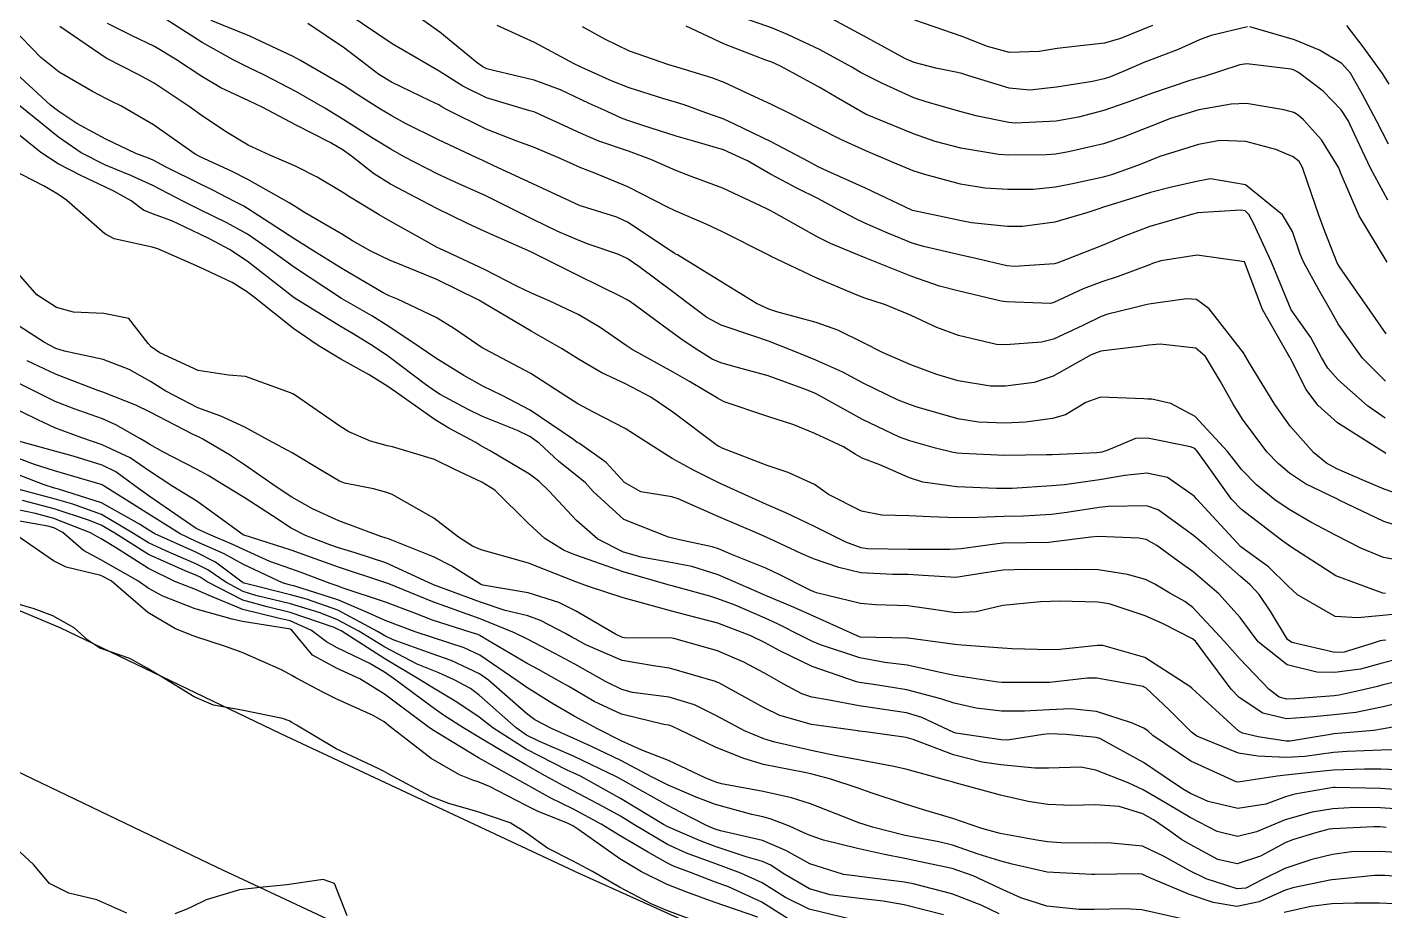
# Model space of a CAD drawing. Header units: metres. Extents: x 307586 to 320046, y 7427249 to 7434250.
# Drawn here: x 318704.2 to 318761.4, y 7430219.6 to 7430256.9 of the extents above; entities that cross this region are included whole.
import ezdxf

# ---------------------------------------------------------------- set-up
doc = ezdxf.new("R2010")
doc.units = ezdxf.units.M
doc.header["$MEASUREMENT"] = 0
for name, color, linetype in [('Curvas de Nivel 1m', 11, 'Continuous'), ('Curvas de Nivel 5m', 15, 'Continuous'), ('Vias Primárias', 230, 'Continuous')]:
    doc.layers.add(name, color=color, linetype=linetype)

msp = doc.modelspace()

# ---------------------------------------------------------------- linework, layer by layer
at = {"layer": 'Curvas de Nivel 1m', "flags": 128}
for points, elevation in [([(318762.702, 7430234.264), (318761.329, 7430234.529), (318760.386, 7430234.919), (318759.341, 7430235.454), (318758.272, 7430236.018), (318757.357, 7430236.543), (318756.759, 7430236.959), (318755.987, 7430237.591), (318755.375, 7430238.213), (318754.766, 7430238.986), (318753.405, 7430240.46), (318752.373, 7430241.016), (318751.574, 7430241.187), (318751.415, 7430241.199), (318751.239, 7430241.207), (318749.415, 7430241.284), (318748.793, 7430241.059), (318747.942, 7430240.534), (318747.402, 7430240.38), (318746.261, 7430240.23), (318745.399, 7430240.186), (318744.284, 7430240.227), (318743.402, 7430240.366), (318741.7, 7430240.854), (318741.41, 7430240.953), (318740.893, 7430241.155), (318739.42, 7430241.872), (318738.565, 7430242.324), (318737.429, 7430242.84), (318736.508, 7430243.209), (318735.437, 7430243.634), (318734.822, 7430243.844), (318733.444, 7430244.305), (318732.833, 7430244.636), (318731.995, 7430245.262), (318731.459, 7430245.668), (318729.981, 7430246.779), (318729.48, 7430247.117), (318729.093, 7430247.296), (318727.887, 7430247.714), (318727.488, 7430247.861), (318726.565, 7430248.257), (318725.497, 7430248.769), (318724.351, 7430249.352), (318723.507, 7430249.768), (318722.395, 7430250.26), (318721.516, 7430250.666), (318720.091, 7430251.404), (318719.528, 7430251.72), (318718.786, 7430252.17), (318717.546, 7430252.957), (318716.75, 7430253.448), (318715.56, 7430254.143), (318714.187, 7430254.853), (318713.57, 7430255.145), (318713.345, 7430255.258), (318712.895, 7430255.49), (318711.583, 7430256.21), (318709.717, 7430257.413)], 786), ([(318762.59, 7430235.646), (318761.35, 7430236.047), (318759.49, 7430236.929), (318759.364, 7430236.992), (318758.053, 7430237.626), (318757.374, 7430238.075), (318756.893, 7430238.48), (318756.42, 7430238.97), (318755.403, 7430240.347), (318755.003, 7430240.984), (318754.468, 7430241.944), (318753.843, 7430242.996), (318753.436, 7430243.336), (318751.931, 7430243.516), (318751.437, 7430243.464), (318751.055, 7430243.415), (318749.435, 7430243.216), (318749.025, 7430243.056), (318747.424, 7430242.155), (318746.62, 7430241.889), (318745.419, 7430241.742), (318744.781, 7430241.744), (318743.421, 7430241.962), (318742.521, 7430242.231), (318741.428, 7430242.644), (318740.241, 7430243.162), (318739.437, 7430243.569), (318738.35, 7430244.095), (318737.445, 7430244.424), (318735.79, 7430244.876), (318735.451, 7430244.987), (318734.931, 7430245.225), (318733.466, 7430246.12), (318731.603, 7430247.268), (318731.521, 7430247.307), (318731.484, 7430247.329), (318731.333, 7430247.423), (318729.496, 7430248.646), (318729.055, 7430248.853), (318727.563, 7430249.319), (318727.503, 7430249.337), (318727.47, 7430249.354), (318725.517, 7430250.266), (318723.844, 7430251.033), (318723.521, 7430251.187), (318723.402, 7430251.242), (318723.123, 7430251.366), (318721.534, 7430252.116), (318720.124, 7430252.824), (318719.549, 7430253.137), (318719.069, 7430253.417), (318718.139, 7430254.011), (318717.562, 7430254.385), (318715.73, 7430255.458), (318715.574, 7430255.542), (318715.413, 7430255.624), (318713.588, 7430256.488), (318711.964, 7430257.137)], 787), ([(318761.44, 7430238.909), (318761.383, 7430238.944), (318761.305, 7430238.99), (318759.402, 7430240.195), (318758.571, 7430240.943), (318758.073, 7430241.604), (318757.432, 7430242.88), (318757.396, 7430242.96), (318757.326, 7430243.069), (318756.244, 7430244.972), (318755.483, 7430246.98), (318753.486, 7430247.261), (318751.954, 7430247.023), (318751.604, 7430246.905), (318751.48, 7430246.858), (318750.16, 7430246.356), (318749.469, 7430246.135), (318748.681, 7430245.845), (318747.456, 7430245.259), (318747.31, 7430245.226), (318745.456, 7430245.288), (318745.238, 7430245.321), (318743.462, 7430245.736), (318742.643, 7430245.954), (318741.471, 7430246.359), (318739.511, 7430247.141), (318739.483, 7430247.155), (318739.436, 7430247.171), (318738.045, 7430247.748), (318737.491, 7430248.028), (318735.663, 7430249.056), (318735.502, 7430249.143), (318735.344, 7430249.222), (318733.516, 7430250.081), (318732.224, 7430250.558), (318731.526, 7430250.828), (318730.479, 7430251.281), (318729.536, 7430251.633), (318728.297, 7430252.066), (318727.544, 7430252.381), (318725.627, 7430253.264), (318725.552, 7430253.291), (318725.38, 7430253.342), (318723.558, 7430253.882), (318722.565, 7430254.377), (318721.569, 7430255.011), (318720.896, 7430255.397), (318719.584, 7430256.166), (318717.686, 7430257.439)], 789), ([(318761.513, 7430249.577), (318760.791, 7430250.917), (318760.114, 7430252.358), (318759.843, 7430252.927), (318759.557, 7430253.382), (318758.796, 7430254.172), (318757.759, 7430254.957), (318757.574, 7430255.056), (318757.441, 7430255.095), (318755.578, 7430255.312), (318755.282, 7430255.278), (318754.43, 7430254.991), (318753.778, 7430254.791), (318753.57, 7430254.734), (318753.185, 7430254.622), (318751.563, 7430254.072), (318750.806, 7430253.792), (318749.556, 7430253.357), (318748.497, 7430253.066), (318747.551, 7430252.909), (318745.831, 7430252.817), (318745.55, 7430252.84), (318744.231, 7430253.113), (318743.555, 7430253.292), (318742.118, 7430253.701), (318741.56, 7430253.892), (318740.234, 7430254.495), (318739.569, 7430254.82), (318739.342, 7430254.945), (318738.944, 7430255.179), (318737.584, 7430255.915), (318736.268, 7430256.538), (318735.597, 7430256.816), (318734.445, 7430257.232)], 794), ([(318751.601, 7430256.926), (318750.253, 7430256.383), (318749.59, 7430256.194), (318748.575, 7430256.078), (318747.586, 7430255.957), (318746.836, 7430255.836), (318745.583, 7430255.794), (318744.655, 7430256.041), (318743.593, 7430256.465), (318741.603, 7430257.15)], 796), ([(318761.431, 7430231.045), (318761.294, 7430231.026), (318761.194, 7430231.011), (318760.894, 7430230.914), (318759.673, 7430230.54), (318759.287, 7430230.523), (318757.469, 7430230.948), (318757.294, 7430231.067), (318756.584, 7430232.239), (318756.093, 7430232.968), (318755.721, 7430233.378), (318755.32, 7430233.725), (318753.869, 7430234.995), (318753.34, 7430235.45), (318751.849, 7430236.529), (318751.358, 7430236.706), (318749.733, 7430236.67), (318749.357, 7430236.628), (318747.993, 7430236.424), (318747.352, 7430236.341), (318746.173, 7430236.266), (318745.35, 7430236.248), (318744.256, 7430236.204), (318743.349, 7430236.19), (318742.245, 7430236.241), (318741.35, 7430236.276), (318740.211, 7430236.301), (318739.353, 7430236.482), (318737.958, 7430237.184), (318737.61, 7430237.432), (318737.367, 7430237.604), (318736.265, 7430238.104), (318735.375, 7430238.405), (318733.49, 7430239.13), (318733.382, 7430239.18), (318733.342, 7430239.2), (318733.274, 7430239.242), (318731.403, 7430240.641), (318730.481, 7430241.279), (318729.418, 7430241.834), (318728.418, 7430242.3), (318727.429, 7430242.883), (318726.72, 7430243.327), (318725.44, 7430244.053), (318723.752, 7430245.055), (318723.452, 7430245.23), (318723.373, 7430245.282), (318723.24, 7430245.363), (318721.465, 7430246.227), (318720.069, 7430246.809), (318719.477, 7430247.042), (318718.694, 7430247.422), (318717.923, 7430247.869), (318717.49, 7430248.125), (318715.894, 7430249.061), (318715.501, 7430249.306), (318715.245, 7430249.463), (318713.513, 7430250.447), (318712.826, 7430250.801), (318711.522, 7430251.382), (318711.289, 7430251.512), (318709.541, 7430252.754), (318708.164, 7430253.551), (318707.75, 7430253.752), (318707.556, 7430253.848), (318706.972, 7430254.153), (318705.567, 7430254.969), (318704.796, 7430255.588), (318703.591, 7430256.814)], 783), ([(318762.637, 7430232.22), (318761.305, 7430232.078), (318760.241, 7430231.983), (318759.304, 7430232.039), (318757.709, 7430232.946), (318757.317, 7430233.322), (318756.489, 7430234.127), (318755.333, 7430234.98), (318753.462, 7430236.999), (318753.364, 7430237.103), (318752.245, 7430237.891), (318751.373, 7430238.073), (318750.438, 7430237.974), (318749.37, 7430237.802), (318747.895, 7430237.591), (318747.368, 7430237.537), (318745.698, 7430237.429), (318745.366, 7430237.424), (318745.044, 7430237.425), (318743.367, 7430237.496), (318741.928, 7430237.701), (318741.37, 7430237.884), (318740.118, 7430238.42), (318739.378, 7430238.71), (318739.089, 7430238.882), (318738.587, 7430239.182), (318737.391, 7430239.743), (318736.498, 7430240.108), (318735.401, 7430240.457), (318733.563, 7430241.086), (318733.412, 7430241.166), (318733.291, 7430241.242), (318732.103, 7430241.943), (318731.424, 7430242.336), (318729.698, 7430243.287), (318729.435, 7430243.454), (318728.343, 7430244.208), (318727.447, 7430244.739), (318726.199, 7430245.333), (318725.458, 7430245.658), (318724.863, 7430245.945), (318723.472, 7430246.654), (318721.91, 7430247.384), (318721.615, 7430247.519), (318721.485, 7430247.588), (318721.06, 7430247.822), (318719.496, 7430248.687), (318719.038, 7430248.956), (318718.253, 7430249.429), (318717.79, 7430249.72), (318717.508, 7430249.902), (318716.422, 7430250.543), (318715.518, 7430251.002), (318714.439, 7430251.471), (318713.529, 7430251.895), (318712.564, 7430252.468), (318711.548, 7430253.158), (318711.043, 7430253.515), (318709.563, 7430254.5), (318708.896, 7430254.87), (318707.573, 7430255.544), (318707.54, 7430255.56), (318705.593, 7430256.892)], 784), ([(318761.734, 7430237.272), (318761.368, 7430237.403), (318760.535, 7430237.755), (318759.376, 7430238.263), (318758.941, 7430238.497), (318758.381, 7430238.945), (318757.399, 7430240.061), (318756.76, 7430240.967), (318755.697, 7430242.71), (318755.544, 7430242.979), (318755.435, 7430243.149), (318753.992, 7430244.995), (318753.459, 7430245.39), (318753.041, 7430245.425), (318751.455, 7430245.194), (318751.32, 7430245.166), (318750.819, 7430245.036), (318749.725, 7430244.773), (318749.449, 7430244.677), (318748.674, 7430244.29), (318747.439, 7430243.72), (318746.93, 7430243.593), (318745.437, 7430243.475), (318745.042, 7430243.499), (318743.44, 7430243.877), (318742.521, 7430244.211), (318741.449, 7430244.723), (318740.362, 7430245.161), (318739.457, 7430245.468), (318738.999, 7430245.638), (318737.469, 7430246.296), (318735.523, 7430247.22), (318735.483, 7430247.239), (318735.445, 7430247.259), (318733.493, 7430248.245), (318732.804, 7430248.559), (318731.501, 7430249.119), (318731.203, 7430249.273), (318729.516, 7430250.141), (318728.126, 7430250.709), (318727.527, 7430250.94), (318726.66, 7430251.329), (318725.538, 7430251.809), (318724.83, 7430252.057), (318723.541, 7430252.559), (318721.898, 7430253.385), (318721.678, 7430253.512), (318721.555, 7430253.584), (318721.191, 7430253.759), (318719.564, 7430254.539), (318719.02, 7430254.871), (318718.297, 7430255.429), (318717.581, 7430255.973), (318716.035, 7430257.016)], 788), ([(318761.423, 7430241.945), (318760.455, 7430242.92), (318759.447, 7430244.332), (318759.229, 7430244.711), (318759.099, 7430244.935), (318758.615, 7430245.793), (318757.977, 7430246.953), (318757.826, 7430247.294), (318757.496, 7430248.256), (318757.087, 7430248.964), (318755.522, 7430250.224), (318754.05, 7430250.469), (318753.524, 7430250.381), (318752.407, 7430250.129), (318751.516, 7430249.895), (318750.858, 7430249.692), (318749.506, 7430249.262), (318749.343, 7430249.215), (318748.877, 7430249.059), (318747.499, 7430248.646), (318746.128, 7430248.463), (318745.497, 7430248.463), (318743.991, 7430248.622), (318743.499, 7430248.715), (318743.167, 7430248.792), (318741.503, 7430249.14), (318741.477, 7430249.15), (318739.517, 7430250.084), (318737.919, 7430250.802), (318737.53, 7430250.984), (318737.117, 7430251.204), (318735.541, 7430252.035), (318734.002, 7430252.782), (318733.55, 7430252.987), (318733.363, 7430253.055), (318732.79, 7430253.251), (318731.883, 7430253.592), (318731.557, 7430253.695), (318730.981, 7430253.853), (318729.563, 7430254.305), (318728.855, 7430254.59), (318727.571, 7430255.16), (318727.253, 7430255.323), (318725.586, 7430256.215), (318724.013, 7430256.939)], 791), ([(318761.443, 7430243.943), (318760.778, 7430244.917), (318759.48, 7430246.76), (318759.386, 7430246.931), (318758.85, 7430248.293), (318758.617, 7430248.943), (318758.134, 7430250.34), (318757.922, 7430250.954), (318757.782, 7430251.203), (318757.537, 7430251.401), (318756.803, 7430251.705), (318755.544, 7430252.052), (318754.445, 7430252.09), (318753.542, 7430251.914), (318751.921, 7430251.408), (318751.535, 7430251.258), (318751.371, 7430251.195), (318750.97, 7430251.036), (318749.92, 7430250.653), (318749.525, 7430250.544), (318748.307, 7430250.283), (318747.519, 7430250.124), (318746.582, 7430250.025), (318745.517, 7430250.019), (318744.55, 7430250.077), (318743.52, 7430250.248), (318742.014, 7430250.655), (318741.528, 7430250.816), (318740.686, 7430251.158), (318739.538, 7430251.648), (318738.487, 7430252.131), (318737.547, 7430252.609), (318736.367, 7430253.212), (318735.557, 7430253.602), (318734.856, 7430253.931), (318733.566, 7430254.533), (318733.052, 7430254.732), (318731.572, 7430255.174), (318731.236, 7430255.273), (318729.581, 7430255.858), (318728.542, 7430256.352), (318727.596, 7430256.873)], 792), ([(318761.483, 7430246.962), (318760.315, 7430248.922), (318759.53, 7430250.744), (318759.45, 7430250.931), (318758.721, 7430252.119), (318757.968, 7430252.954), (318757.747, 7430253.149), (318757.556, 7430253.266), (318757.136, 7430253.385), (318755.56, 7430253.643), (318754.927, 7430253.619), (318753.557, 7430253.374), (318752.366, 7430253.018), (318751.55, 7430252.695), (318750.365, 7430252.222), (318749.542, 7430251.951), (318748.072, 7430251.606), (318747.537, 7430251.512), (318747.141, 7430251.48), (318745.537, 7430251.475), (318745.139, 7430251.502), (318743.539, 7430251.769), (318742.459, 7430252.053), (318741.545, 7430252.375), (318739.595, 7430253.17), (318739.553, 7430253.189), (318738.284, 7430253.913), (318737.564, 7430254.33), (318735.937, 7430255.216), (318735.575, 7430255.386), (318735.326, 7430255.473), (318733.586, 7430256.14), (318731.964, 7430256.898)], 793), ([(318761.568, 7430254.466), (318761.288, 7430254.913), (318760.476, 7430256.035), (318759.792, 7430256.928)], 796), ([(318761.944, 7430230.239), (318761.28, 7430230.068), (318760.37, 7430229.826), (318759.274, 7430229.676), (318758.523, 7430229.688), (318757.279, 7430229.999), (318756.064, 7430230.968), (318755.73, 7430231.407), (318755.303, 7430232.003), (318754.399, 7430232.989), (318753.322, 7430233.918), (318752.692, 7430234.375), (318751.793, 7430235.023), (318751.337, 7430235.276), (318751.034, 7430235.337), (318749.338, 7430235.406), (318749.005, 7430235.386), (318747.334, 7430235.167), (318747.247, 7430235.158), (318745.333, 7430235.132), (318745.304, 7430235.13), (318745.082, 7430235.103), (318743.555, 7430234.893), (318743.33, 7430234.869), (318743.073, 7430234.867), (318741.33, 7430234.866), (318739.606, 7430234.891), (318739.331, 7430234.931), (318738.686, 7430235.176), (318737.343, 7430235.847), (318736.159, 7430236.4), (318735.356, 7430236.761), (318734.3, 7430237.231), (318733.367, 7430237.661), (318732.305, 7430238.189), (318731.377, 7430238.693), (318730.452, 7430239.279), (318729.393, 7430239.961), (318728.064, 7430240.649), (318727.408, 7430241.003), (318726.906, 7430241.325), (318725.422, 7430242.276), (318723.492, 7430243.299), (318723.432, 7430243.329), (318723.379, 7430243.361), (318722.212, 7430244.15), (318721.445, 7430244.639), (318719.813, 7430245.406), (318719.455, 7430245.546), (318719.205, 7430245.665), (318717.472, 7430246.691), (318716.244, 7430247.452), (318715.488, 7430247.934), (318714.214, 7430248.754), (318713.5, 7430249.225), (318713.338, 7430249.32), (318713.002, 7430249.488), (318712.013, 7430250.007), (318711.51, 7430250.254), (318710.075, 7430250.967), (318709.52, 7430251.256), (318709.327, 7430251.339), (318708.793, 7430251.541), (318707.532, 7430252.14), (318706.312, 7430252.802), (318705.549, 7430253.303), (318705.204, 7430253.583), (318703.568, 7430255.073)], 782), ([(318762.674, 7430229.487), (318761.266, 7430229.14), (318761.084, 7430229.094), (318760.348, 7430228.919), (318759.463, 7430228.726), (318759.261, 7430228.697), (318757.631, 7430228.575), (318757.259, 7430228.56), (318756.943, 7430228.638), (318756.515, 7430228.961), (318755.282, 7430230.258), (318754.645, 7430230.986), (318753.307, 7430232.412), (318752.969, 7430232.664), (318752.338, 7430233.015), (318751.7, 7430233.407), (318751.319, 7430233.599), (318750.55, 7430233.808), (318749.322, 7430234.004), (318748.358, 7430234.024), (318747.322, 7430234.009), (318746.258, 7430234.022), (318745.322, 7430233.994), (318744.554, 7430233.874), (318743.319, 7430233.684), (318741.944, 7430233.766), (318741.319, 7430233.808), (318740.672, 7430233.804), (318739.32, 7430233.882), (318738.403, 7430234.098), (318737.326, 7430234.473), (318736.816, 7430234.686), (318735.699, 7430235.215), (318735.335, 7430235.381), (318735.055, 7430235.505), (318733.348, 7430236.233), (318731.634, 7430236.991), (318731.36, 7430237.073), (318730.062, 7430237.283), (318729.367, 7430237.688), (318728.6, 7430238.523), (318727.482, 7430239.319), (318727.384, 7430239.371), (318727.219, 7430239.488), (318725.404, 7430240.728), (318724.219, 7430241.352), (318723.409, 7430241.735), (318722.599, 7430242.188), (318721.426, 7430242.919), (318720.721, 7430243.397), (318719.441, 7430244.258), (318718.726, 7430244.701), (318717.453, 7430245.44), (318715.472, 7430246.741), (318714.464, 7430247.47), (318713.49, 7430248.139), (318712.621, 7430248.62), (318711.499, 7430249.161), (318710.795, 7430249.517), (318709.51, 7430250.198), (318708.586, 7430250.617), (318707.518, 7430251.049), (318706.49, 7430251.57), (318705.533, 7430252.231), (318703.85, 7430253.597)], 781), ([(318761.722, 7430227.378), (318761.247, 7430227.29), (318760.923, 7430227.236), (318759.245, 7430227.091), (318759.102, 7430227.074), (318758.337, 7430226.939), (318757.404, 7430226.784), (318757.24, 7430226.781), (318756.051, 7430226.968), (318755.393, 7430227.127), (318755.245, 7430227.207), (318753.282, 7430229), (318753.263, 7430229.019), (318753.175, 7430229.09), (318751.282, 7430230.318), (318749.514, 7430230.823), (318749.29, 7430230.824), (318747.701, 7430230.651), (318747.286, 7430230.628), (318745.702, 7430230.678), (318745.287, 7430230.7), (318743.571, 7430230.835), (318743.289, 7430230.865), (318741.319, 7430231.124), (318741.293, 7430231.125), (318739.293, 7430231.17), (318737.302, 7430232.063), (318736.519, 7430232.416), (318735.31, 7430232.921), (318734.611, 7430233.227), (318733.318, 7430233.787), (318732.206, 7430234.141), (318731.323, 7430234.32), (318730.077, 7430234.531), (318729.328, 7430234.75), (318728.25, 7430235.301), (318727.345, 7430236.088), (318726.189, 7430237.328), (318725.763, 7430237.732), (318725.37, 7430238.032), (318723.72, 7430239.016), (318723.381, 7430239.203), (318723.28, 7430239.26), (318723.104, 7430239.364), (318721.974, 7430239.966), (318721.392, 7430240.319), (318719.865, 7430241.405), (318719.408, 7430241.733), (318718.624, 7430242.213), (318717.424, 7430242.871), (318716.465, 7430243.45), (318715.44, 7430244.159), (318713.786, 7430245.477), (318713.457, 7430245.734), (318712.85, 7430246.101), (318711.471, 7430246.747), (318709.712, 7430247.528), (318709.484, 7430247.592), (318707.88, 7430247.947), (318707.489, 7430248.156), (318705.872, 7430249.576), (318705.505, 7430249.823), (318704.929, 7430250.165), (318703.516, 7430250.895)], 779), ([(318761.719, 7430226.419), (318761.235, 7430226.408), (318759.807, 7430226.352), (318759.234, 7430226.305), (318758.026, 7430226.147), (318757.23, 7430226.106), (318756.045, 7430226.154), (318755.232, 7430226.277), (318753.473, 7430226.998), (318753.245, 7430227.163), (318752.328, 7430228.088), (318751.321, 7430229.029), (318751.263, 7430229.067), (318751.207, 7430229.087), (318749.269, 7430229.443), (318748.874, 7430229.448), (318747.266, 7430229.263), (318747.085, 7430229.253), (318745.265, 7430229.263), (318745.088, 7430229.279), (318743.269, 7430229.559), (318742.733, 7430229.666), (318741.275, 7430229.984), (318740.331, 7430230.106), (318739.28, 7430230.298), (318737.624, 7430230.85), (318737.29, 7430230.986), (318736.868, 7430231.196), (318735.818, 7430231.732), (318735.3, 7430231.965), (318734.028, 7430232.511), (318733.308, 7430232.787), (318732.958, 7430232.894), (318731.632, 7430233.265), (318731.379, 7430233.335), (318731.314, 7430233.349), (318731.216, 7430233.369), (318729.319, 7430233.923), (318728.362, 7430234.261), (318727.326, 7430234.619), (318726.829, 7430234.818), (318726.012, 7430235.33), (318725.342, 7430235.938), (318723.914, 7430237.354), (318723.366, 7430237.696), (318722.232, 7430238.237), (318721.376, 7430238.653), (318719.6, 7430239.188), (318719.381, 7430239.233), (318719.238, 7430239.269), (318718.674, 7430239.421), (318717.764, 7430239.812), (318717.389, 7430240.05), (318715.511, 7430241.35), (318715.402, 7430241.414), (318715.298, 7430241.461), (318713.413, 7430242.141), (318712.695, 7430242.209), (318711.416, 7430242.407), (318709.809, 7430243.144), (318709.431, 7430243.404), (318709.311, 7430243.532), (318708.494, 7430244.595), (318707.445, 7430244.799), (318706.164, 7430244.854), (318705.448, 7430245.05), (318704.62, 7430245.588), (318703.473, 7430246.909)], 778), ([(318762.566, 7430225.547), (318761.223, 7430225.603), (318760.532, 7430225.608), (318759.222, 7430225.559), (318758.653, 7430225.504), (318757.219, 7430225.35), (318756.859, 7430225.314), (318755.214, 7430225.065), (318755.124, 7430225.071), (318753.227, 7430225.947), (318751.628, 7430227.024), (318751.422, 7430227.205), (318751.246, 7430227.33), (318750.729, 7430227.555), (318749.253, 7430228.036), (318748.172, 7430228.143), (318747.253, 7430228.108), (318746.216, 7430228.049), (318745.252, 7430228.05), (318744.186, 7430228.178), (318743.256, 7430228.388), (318742.696, 7430228.567), (318741.261, 7430228.949), (318739.959, 7430229.163), (318739.264, 7430229.263), (318739.148, 7430229.288), (318737.274, 7430229.928), (318735.906, 7430230.588), (318735.289, 7430230.93), (318734.688, 7430231.226), (318733.298, 7430231.751), (318732.102, 7430232.06), (318731.303, 7430232.276), (318729.934, 7430232.656), (318729.308, 7430232.818), (318727.857, 7430233.305), (318727.315, 7430233.498), (318726.004, 7430234.014), (318725.322, 7430234.284), (318724.03, 7430234.648), (318723.328, 7430234.843), (318722.966, 7430235.002), (318722.382, 7430235.374), (318721.345, 7430236.184), (318719.587, 7430237.18), (318719.361, 7430237.267), (318718.801, 7430237.418), (318717.582, 7430237.653), (318717.366, 7430237.737), (318716.674, 7430238.143), (318715.378, 7430238.935), (318714.385, 7430239.47), (318713.388, 7430240.015), (318712.376, 7430240.479), (318711.396, 7430240.833), (318710.05, 7430241.524), (318709.409, 7430241.943), (318708.514, 7430242.446), (318707.422, 7430242.861), (318705.791, 7430243.213), (318705.429, 7430243.33), (318704.948, 7430243.585), (318703.442, 7430244.544)], 777), ([(318762.997, 7430224.67), (318761.212, 7430224.798), (318759.306, 7430224.835), (318759.212, 7430224.83), (318757.605, 7430224.55), (318757.208, 7430224.439), (318756.378, 7430224.136), (318755.203, 7430223.958), (318753.953, 7430224.245), (318753.209, 7430224.583), (318752.941, 7430224.734), (318752.538, 7430225.01), (318751.226, 7430225.894), (318749.39, 7430226.9), (318749.241, 7430226.944), (318747.976, 7430227.063), (318747.243, 7430227.091), (318747.003, 7430227.074), (318745.501, 7430226.834), (318745.239, 7430226.84), (318743.318, 7430227.119), (318743.243, 7430227.146), (318741.893, 7430227.784), (318741.251, 7430227.977), (318740.292, 7430228.121), (318739.254, 7430228.273), (318737.918, 7430228.522), (318737.257, 7430228.647), (318736.845, 7430228.783), (318736.054, 7430229.208), (318735.269, 7430229.647), (318734.395, 7430230.11), (318733.283, 7430230.588), (318731.442, 7430231.117), (318731.291, 7430231.136), (318729.46, 7430231.119), (318729.291, 7430231.148), (318728.987, 7430231.293), (318727.303, 7430232.276), (318726.608, 7430232.626), (318725.308, 7430233.037), (318723.402, 7430233.359), (318723.313, 7430233.397), (318722.105, 7430234.163), (318721.325, 7430234.55), (318719.437, 7430235.304), (318719.332, 7430235.339), (318719.107, 7430235.412), (318717.342, 7430236.069), (318716.229, 7430236.568), (318715.357, 7430237.059), (318714.744, 7430237.466), (318713.372, 7430238.432), (318712.729, 7430238.842), (318711.613, 7430239.507), (318711.462, 7430239.587), (318711.384, 7430239.623), (318711.178, 7430239.719), (318709.394, 7430240.644), (318708.793, 7430240.935), (318707.402, 7430241.491), (318707.197, 7430241.562), (318705.413, 7430242.24), (318704.208, 7430242.805)], 776), ([(318761.446, 7430223.157), (318761.196, 7430223.177), (318760.932, 7430223.177), (318759.195, 7430223.096), (318759.052, 7430223.074), (318758.527, 7430222.937), (318757.498, 7430222.638), (318757.189, 7430222.511), (318756.161, 7430221.944), (318755.179, 7430221.615), (318754.362, 7430221.807), (318753.187, 7430222.438), (318752.831, 7430222.647), (318752.328, 7430223.013), (318751.649, 7430223.475), (318751.2, 7430223.72), (318750.205, 7430224.038), (318749.203, 7430224.101), (318748.191, 7430224.073), (318747.203, 7430224.122), (318746.367, 7430224.245), (318745.207, 7430224.508), (318743.302, 7430225.029), (318743.212, 7430225.057), (318743.165, 7430225.073), (318742.999, 7430225.123), (318741.22, 7430225.605), (318740.639, 7430225.738), (318739.225, 7430226.007), (318738.223, 7430226.185), (318737.231, 7430226.392), (318735.704, 7430226.744), (318735.238, 7430226.879), (318734.422, 7430227.228), (318733.249, 7430227.859), (318732.314, 7430228.315), (318731.257, 7430228.634), (318729.701, 7430228.843), (318729.26, 7430228.957), (318728.574, 7430229.297), (318727.274, 7430230.032), (318726.439, 7430230.482), (318725.28, 7430231.085), (318724.74, 7430231.345), (318723.292, 7430231.947), (318722.401, 7430232.269), (318721.302, 7430232.66), (318719.441, 7430233.409), (318719.313, 7430233.46), (318719.235, 7430233.489), (318717.32, 7430234.119), (318716.35, 7430234.471), (318715.327, 7430234.828), (318713.351, 7430235.461), (318713.333, 7430235.467), (318713.305, 7430235.48), (318711.354, 7430236.891), (318710.353, 7430237.52), (318709.369, 7430238.16), (318708.547, 7430238.715), (318707.38, 7430239.272), (318706.512, 7430239.569), (318705.387, 7430239.986), (318704.661, 7430240.317), (318703.396, 7430240.939)], 774), ([(318762.366, 7430222.073), (318761.185, 7430222.145), (318759.986, 7430222.12), (318759.184, 7430222.009), (318758.317, 7430221.803), (318757.178, 7430221.423), (318756.237, 7430220.964), (318755.542, 7430220.6), (318755.167, 7430220.561), (318753.863, 7430220.993), (318753.176, 7430221.32), (318752.1, 7430221.934), (318751.186, 7430222.365), (318749.727, 7430222.505), (318749.187, 7430222.491), (318747.749, 7430222.502), (318747.188, 7430222.546), (318746.73, 7430222.619), (318745.191, 7430222.902), (318744.413, 7430223.108), (318743.197, 7430223.525), (318741.964, 7430223.902), (318741.203, 7430224.136), (318739.761, 7430224.611), (318739.209, 7430224.804), (318738.06, 7430225.182), (318737.216, 7430225.405), (318736.949, 7430225.462), (318735.222, 7430225.811), (318734.393, 7430226.061), (318733.232, 7430226.515), (318731.689, 7430227.263), (318731.388, 7430227.412), (318731.245, 7430227.458), (318731.022, 7430227.495), (318729.249, 7430227.928), (318728.099, 7430228.457), (318727.259, 7430228.954), (318727.033, 7430229.086), (318726.625, 7430229.32), (318725.743, 7430229.805), (318725.27, 7430230.062), (318723.602, 7430231.035), (318723.282, 7430231.235), (318723.196, 7430231.275), (318722.907, 7430231.366), (318721.29, 7430231.891), (318720.505, 7430232.188), (318719.301, 7430232.639), (318717.486, 7430233.252), (318717.311, 7430233.315), (318716.972, 7430233.435), (318715.755, 7430233.892), (318715.319, 7430234.048), (318714.437, 7430234.354), (318713.327, 7430234.857), (318712.902, 7430235.06), (318711.849, 7430235.502), (318711.336, 7430235.746), (318710.658, 7430236.202), (318709.356, 7430237.102), (318708.756, 7430237.539), (318707.951, 7430238.133), (318707.371, 7430238.417), (318706.156, 7430238.791), (318705.377, 7430239.007), (318703.443, 7430239.539)], 773), ([(318763.174, 7430220.984), (318761.391, 7430221.123), (318761.175, 7430221.134), (318760.962, 7430221.125), (318759.173, 7430220.952), (318759.157, 7430220.947), (318759.076, 7430220.931), (318757.511, 7430220.604), (318757.166, 7430220.494), (318756.104, 7430220.02), (318755.156, 7430219.827), (318754.157, 7430219.991), (318753.163, 7430220.33), (318751.494, 7430221.025), (318751.281, 7430221.135), (318751.174, 7430221.185), (318751.004, 7430221.202), (318749.174, 7430221.17), (318749.057, 7430221.168), (318747.175, 7430221.263), (318745.697, 7430221.611), (318745.179, 7430221.752), (318744.261, 7430222.03), (318743.186, 7430222.403), (318742.604, 7430222.546), (318741.19, 7430222.817), (318739.813, 7430223.164), (318739.195, 7430223.368), (318738.888, 7430223.481), (318737.202, 7430224.143), (318736.408, 7430224.405), (318735.207, 7430224.666), (318733.451, 7430224.997), (318733.211, 7430225.061), (318733.081, 7430225.111), (318732.772, 7430225.247), (318731.223, 7430225.969), (318730.096, 7430226.415), (318729.236, 7430226.8), (318728.234, 7430227.3), (318727.248, 7430227.836), (318726.317, 7430228.387), (318725.26, 7430229.046), (318724.842, 7430229.344), (318723.273, 7430230.404), (318722.623, 7430230.716), (318721.281, 7430231.15), (318720.553, 7430231.397), (318719.29, 7430231.873), (318718.484, 7430232.23), (318717.303, 7430232.744), (318715.441, 7430233.328), (318715.311, 7430233.357), (318714.975, 7430233.463), (318713.32, 7430234.231), (318712.509, 7430234.676), (318711.33, 7430235.194), (318710.652, 7430235.517), (318709.345, 7430236.356), (318707.409, 7430237.559), (318707.381, 7430237.578), (318707.363, 7430237.587), (318707.325, 7430237.599), (318705.369, 7430238.169), (318704.522, 7430238.438), (318703.376, 7430238.875)], 772), ([(318752.848, 7430219.304), (318751.153, 7430219.68), (318750.463, 7430219.727), (318749.153, 7430219.696), (318748.516, 7430219.692), (318747.154, 7430219.839), (318746.056, 7430220.19), (318745.165, 7430220.6), (318744.059, 7430221.111), (318743.176, 7430221.418), (318741.762, 7430221.724), (318741.18, 7430221.839), (318740.322, 7430222.019), (318739.184, 7430222.263), (318737.751, 7430222.621), (318737.189, 7430222.81), (318736.923, 7430222.927), (318736.314, 7430223.203), (318735.503, 7430223.522), (318735.197, 7430223.603), (318734.727, 7430223.696), (318733.202, 7430224.116), (318732.387, 7430224.435), (318731.21, 7430224.94), (318730.536, 7430225.277), (318729.223, 7430225.973), (318727.96, 7430226.574), (318727.237, 7430226.901), (318726.297, 7430227.324), (318725.6, 7430227.689), (318725.249, 7430227.947), (318723.649, 7430229.356), (318723.266, 7430229.625), (318722.074, 7430230.181), (318721.274, 7430230.471), (318719.634, 7430231.052), (318719.281, 7430231.227), (318718.971, 7430231.413), (318717.296, 7430232.299), (318715.979, 7430232.773), (318715.305, 7430232.958), (318713.35, 7430233.442), (318713.312, 7430233.451), (318713.266, 7430233.481), (318712.147, 7430234.324), (318711.325, 7430234.744), (318709.592, 7430235.527), (318709.335, 7430235.673), (318708.942, 7430235.932), (318707.352, 7430236.82), (318705.531, 7430237.407), (318705.361, 7430237.451), (318704.929, 7430237.584), (318703.369, 7430238.187)], 771), ([(318739.062, 7430219.253), (318737.151, 7430219.71), (318736.156, 7430220.207), (318735.167, 7430220.816), (318734.276, 7430221.229), (318733.177, 7430221.634), (318731.988, 7430222.065), (318731.185, 7430222.441), (318729.759, 7430223.284), (318729.196, 7430223.623), (318728.463, 7430224.034), (318727.207, 7430224.696), (318726.801, 7430224.908), (318726.028, 7430225.328), (318725.22, 7430225.786), (318724.183, 7430226.396), (318723.237, 7430226.955), (318722.562, 7430227.37), (318721.752, 7430227.886), (318721.251, 7430228.227), (318719.686, 7430229.406), (318719.266, 7430229.687), (318718.617, 7430230.069), (318717.276, 7430230.715), (318716.819, 7430230.978), (318716.189, 7430231.446), (318715.289, 7430231.852), (318714.782, 7430231.974), (318713.296, 7430232.333), (318711.885, 7430232.921), (318711.308, 7430233.179), (318710.429, 7430233.519), (318709.318, 7430234.059), (318707.931, 7430234.94), (318707.331, 7430235.313), (318707.178, 7430235.399), (318706.876, 7430235.557), (318705.342, 7430236.164), (318704.561, 7430236.372), (318703.348, 7430236.632)], 768), ([(318742.804, 7430219.469), (318741.154, 7430219.894), (318740.266, 7430220.049), (318739.158, 7430220.175), (318738.029, 7430220.313), (318737.163, 7430220.562), (318736.049, 7430221.207), (318735.531, 7430221.57), (318735.178, 7430221.721), (318734.491, 7430221.916), (318733.184, 7430222.351), (318732.535, 7430222.599), (318731.192, 7430223.175), (318731.017, 7430223.272), (318729.204, 7430224.375), (318727.517, 7430225.307), (318727.215, 7430225.458), (318726.959, 7430225.571), (318725.23, 7430226.453), (318723.832, 7430227.354), (318723.247, 7430227.795), (318722.312, 7430228.432), (318721.26, 7430229.065), (318720.712, 7430229.396), (318719.271, 7430230.25), (318717.439, 7430231.428), (318717.284, 7430231.512), (318717.148, 7430231.569), (318715.294, 7430232.203), (318714.324, 7430232.443), (318713.302, 7430232.727), (318711.797, 7430233.503), (318711.497, 7430233.69), (318711.316, 7430233.785), (318710.875, 7430233.957), (318709.324, 7430234.647), (318707.907, 7430235.544), (318707.338, 7430235.884), (318706.802, 7430236.097), (318705.348, 7430236.573), (318704.02, 7430236.926)], 769), ([(318736.411, 7430219.201), (318735.155, 7430220.001), (318733.753, 7430220.646), (318733.167, 7430220.867), (318732.152, 7430221.255), (318731.43, 7430221.52), (318731.177, 7430221.644), (318730.335, 7430222.125), (318729.188, 7430222.8), (318728.384, 7430223.298), (318727.199, 7430223.942), (318726.273, 7430224.393), (318725.209, 7430224.977), (318724.551, 7430225.347), (318723.224, 7430226.091), (318721.472, 7430227.154), (318721.242, 7430227.296), (318721.106, 7430227.391), (318719.257, 7430228.769), (318718.224, 7430229.42), (318717.267, 7430229.844), (318716.232, 7430230.406), (318715.365, 7430231.459), (318715.284, 7430231.505), (318715.225, 7430231.519), (318713.288, 7430231.821), (318712.854, 7430231.922), (318711.296, 7430232.367), (318709.933, 7430232.894), (318709.308, 7430233.228), (318708.869, 7430233.534), (318707.322, 7430234.432), (318706.583, 7430234.818), (318705.712, 7430235.574), (318705.336, 7430235.773), (318705.079, 7430235.84), (318703.341, 7430236.156)], 767), ([(318734.989, 7430219.378), (318733.154, 7430220.011), (318731.996, 7430220.422), (318731.165, 7430220.748), (318730.085, 7430221.281), (318729.178, 7430221.834), (318727.447, 7430223.051), (318727.192, 7430223.215), (318727.134, 7430223.253), (318726.997, 7430223.313), (318725.706, 7430223.841), (318725.2, 7430224.085), (318723.685, 7430224.879), (318723.21, 7430225.069), (318722.989, 7430225.142), (318722.425, 7430225.372), (318721.223, 7430226.052), (318719.495, 7430227.407), (318719.245, 7430227.603), (318718.791, 7430227.871), (318717.254, 7430228.56), (318716.673, 7430228.855), (318715.527, 7430229.456), (318715.355, 7430229.55), (318715.264, 7430229.605), (318714.931, 7430229.799), (318713.273, 7430230.524), (318712.561, 7430230.776), (318711.28, 7430231.201), (318710.465, 7430231.518), (318709.293, 7430232.207), (318707.747, 7430233.546), (318707.315, 7430233.761), (318705.862, 7430234.116), (318705.321, 7430234.385), (318703.556, 7430235.598)], 766), ([(318708.415, 7430219.537), (318707.148, 7430220.107), (318705.966, 7430220.382), (318705.155, 7430220.786), (318704.479, 7430221.587), (318703.181, 7430222.804)], 764), ([(318717.698, 7430219.424), (318717.157, 7430220.795), (318716.687, 7430220.966), (318715.156, 7430220.73), (318714.008, 7430220.618), (318713.153, 7430220.531), (318711.749, 7430220.101), (318711.146, 7430219.815), (318710.94, 7430219.717), (318710.432, 7430219.517)], 764), ([(318762.134, 7430219.92), (318761.159, 7430219.962), (318760.117, 7430219.962), (318759.158, 7430219.929), (318758.271, 7430219.824), (318757.152, 7430219.573)], 771)]:
    msp.add_lwpolyline(points, dxfattribs=dict(at, elevation=elevation))
at = {"layer": 'Curvas de Nivel 5m', "flags": 128}
for points, elevation in [([(318761.405, 7430240.388), (318760.658, 7430240.918), (318759.424, 7430242.001), (318758.985, 7430242.493), (318758.73, 7430242.941), (318758.28, 7430243.787), (318757.453, 7430244.96), (318756.623, 7430246.969), (318755.863, 7430248.613), (318755.664, 7430248.978), (318755.505, 7430249.123), (318755.329, 7430249.158), (318753.503, 7430249.037), (318753.471, 7430249.033), (318753.349, 7430249.002), (318751.497, 7430248.462), (318750.458, 7430248.076), (318749.489, 7430247.672), (318747.981, 7430247.073), (318747.624, 7430246.934), (318747.48, 7430246.897), (318745.792, 7430246.784), (318745.479, 7430246.81), (318744.16, 7430247.113), (318743.484, 7430247.276), (318741.97, 7430247.625), (318741.489, 7430247.769), (318740.461, 7430248.192), (318739.497, 7430248.608), (318739.113, 7430248.79), (318738.371, 7430249.187), (318737.51, 7430249.641), (318736.659, 7430250.065), (318735.525, 7430250.668), (318734.554, 7430251.23), (318733.538, 7430251.701), (318732.335, 7430252.052), (318731.543, 7430252.273), (318730.099, 7430252.733), (318729.549, 7430252.916), (318729.276, 7430253.02), (318728.64, 7430253.304), (318727.889, 7430253.648), (318727.558, 7430253.802), (318726.675, 7430254.216), (318725.566, 7430254.632), (318723.91, 7430255.016), (318723.57, 7430255.103), (318723.4, 7430255.192), (318723.164, 7430255.366), (318721.592, 7430256.648), (318720.538, 7430257.401)], 790), ([(318755.601, 7430256.869), (318754.08, 7430256.511), (318753.593, 7430256.33), (318752.684, 7430255.916), (318751.58, 7430255.503), (318751.24, 7430255.371), (318750.468, 7430255.041), (318749.842, 7430254.776), (318749.569, 7430254.682), (318749.079, 7430254.568), (318747.565, 7430254.329), (318746.446, 7430254.209), (318745.565, 7430254.29), (318743.875, 7430254.812), (318743.571, 7430254.91), (318743.401, 7430254.953), (318742.489, 7430255.136), (318741.576, 7430255.367), (318741.205, 7430255.527), (318739.591, 7430256.407), (318738.13, 7430257.192)], 795), ([(318761.416, 7430233.01), (318761.314, 7430233.018), (318761.154, 7430233.072), (318759.321, 7430233.749), (318757.474, 7430234.949), (318757.334, 7430235.05), (318757.033, 7430235.259), (318755.356, 7430236.545), (318754.934, 7430236.984), (318753.783, 7430238.592), (318753.495, 7430238.999), (318753.385, 7430239.111), (318753.204, 7430239.184), (318751.391, 7430239.545), (318750.885, 7430239.54), (318749.721, 7430239.047), (318749.468, 7430238.964), (318749.382, 7430238.948), (318749.267, 7430238.936), (318747.381, 7430238.854), (318747.143, 7430238.844), (318745.38, 7430238.824), (318743.595, 7430238.904), (318743.381, 7430238.918), (318743.207, 7430238.948), (318742.466, 7430239.134), (318741.387, 7430239.432), (318740.948, 7430239.596), (318739.4, 7430240.341), (318737.844, 7430241.194), (318737.569, 7430241.353), (318737.415, 7430241.427), (318737.041, 7430241.58), (318735.422, 7430242.174), (318734.136, 7430242.523), (318733.428, 7430242.718), (318733.067, 7430242.883), (318732.466, 7430243.255), (318731.839, 7430243.666), (318731.44, 7430243.955), (318729.621, 7430245.288), (318729.455, 7430245.398), (318729.248, 7430245.501), (318727.469, 7430246.373), (318725.543, 7430247.339), (318725.483, 7430247.369), (318725.429, 7430247.395), (318723.492, 7430248.253), (318722.732, 7430248.608), (318721.501, 7430249.209), (318721.15, 7430249.394), (318719.511, 7430250.255), (318718.797, 7430250.702), (318717.875, 7430251.435), (318717.527, 7430251.685), (318716.979, 7430251.997), (318715.542, 7430252.739), (318714.144, 7430253.474), (318713.556, 7430253.758), (318712.375, 7430254.312), (318711.566, 7430254.779), (318710.456, 7430255.521), (318709.581, 7430256.044), (318708.636, 7430256.495), (318707.595, 7430257.017)], 785), ([(318761.543, 7430251.93), (318761.034, 7430252.915), (318760.456, 7430254.029), (318759.946, 7430254.926), (318759.579, 7430255.338), (318758.644, 7430255.887), (318757.593, 7430256.322), (318755.711, 7430256.869)], 795), ([(318762.998, 7430228.621), (318761.256, 7430228.216), (318760.174, 7430228.001), (318759.253, 7430227.896), (318758.383, 7430227.807), (318757.251, 7430227.732), (318756.248, 7430227.96), (318755.259, 7430228.626), (318754.926, 7430228.983), (318753.816, 7430230.464), (318753.411, 7430230.999), (318753.294, 7430231.102), (318752.028, 7430231.747), (318751.303, 7430232.068), (318749.786, 7430232.567), (318749.309, 7430232.645), (318747.693, 7430232.682), (318747.309, 7430232.667), (318746.895, 7430232.662), (318745.307, 7430232.507), (318744.178, 7430232.238), (318743.304, 7430232.191), (318742.486, 7430232.314), (318741.306, 7430232.491), (318739.946, 7430232.524), (318739.307, 7430232.583), (318737.463, 7430233.037), (318737.312, 7430233.098), (318737.245, 7430233.124), (318737.103, 7430233.193), (318735.908, 7430233.8), (318735.321, 7430234.069), (318733.92, 7430234.641), (318733.329, 7430234.89), (318733.063, 7430234.976), (318731.693, 7430235.265), (318731.334, 7430235.35), (318731.229, 7430235.376), (318729.345, 7430236.127), (318728.052, 7430237.303), (318727.731, 7430237.671), (318727.369, 7430237.965), (318726.61, 7430238.562), (318725.775, 7430239.336), (318725.387, 7430239.622), (318724.865, 7430239.868), (318723.394, 7430240.464), (318722.784, 7430240.756), (318721.601, 7430241.387), (318721.405, 7430241.511), (318720.987, 7430241.816), (318719.427, 7430242.987), (318718.789, 7430243.42), (318717.946, 7430243.94), (318717.441, 7430244.243), (318715.453, 7430245.46), (318713.476, 7430247), (318712.735, 7430247.491), (318711.917, 7430247.933), (318711.489, 7430248.147), (318710.31, 7430248.707), (318709.498, 7430248.996), (318709.116, 7430249.152), (318708.591, 7430249.544), (318707.894, 7430249.942), (318707.509, 7430250.118), (318706.473, 7430250.611), (318705.518, 7430251.1), (318704.79, 7430251.587), (318703.538, 7430252.588)], 780), ([(318762.22, 7430223.911), (318761.204, 7430223.986), (318760.125, 7430224), (318759.203, 7430223.941), (318758.338, 7430223.802), (318757.198, 7430223.475), (318755.982, 7430222.968), (318755.191, 7430222.768), (318754.33, 7430222.989), (318753.199, 7430223.569), (318752.293, 7430224.103), (318751.21, 7430224.732), (318750.581, 7430225.036), (318749.221, 7430225.568), (318748.592, 7430225.687), (318747.222, 7430225.654), (318746.646, 7430225.654), (318745.223, 7430225.788), (318744.429, 7430225.904), (318743.229, 7430226.205), (318741.528, 7430226.857), (318741.24, 7430226.947), (318739.639, 7430227.166), (318739.243, 7430227.213), (318739.195, 7430227.219), (318737.246, 7430227.495), (318735.912, 7430227.873), (318735.253, 7430228.185), (318733.343, 7430229.239), (318733.263, 7430229.277), (318733.207, 7430229.297), (318731.272, 7430229.866), (318730.591, 7430229.958), (318729.276, 7430230.184), (318727.746, 7430230.846), (318727.29, 7430231.095), (318727.152, 7430231.173), (318726.88, 7430231.316), (318725.834, 7430231.874), (318725.294, 7430232.06), (318724.349, 7430232.298), (318723.302, 7430232.647), (318721.326, 7430233.377), (318721.294, 7430233.39), (318719.322, 7430234.294), (318718.033, 7430234.716), (318717.328, 7430234.929), (318716.955, 7430235.061), (318715.932, 7430235.451), (318715.337, 7430235.756), (318714.54, 7430236.273), (318713.356, 7430237.045), (318712.644, 7430237.491), (318711.838, 7430237.973), (318711.37, 7430238.228), (318709.929, 7430238.972), (318709.381, 7430239.29), (318709.231, 7430239.382), (318708.963, 7430239.536), (318707.95, 7430240.113), (318707.391, 7430240.36), (318706.188, 7430240.779), (318705.398, 7430241.1), (318704.408, 7430241.59), (318703.41, 7430242.089)], 775), ([(318745.149, 7430219.51), (318744.385, 7430219.878), (318743.161, 7430220.357), (318741.533, 7430220.779), (318741.168, 7430220.844), (318739.247, 7430221.094), (318739.172, 7430221.106), (318738.595, 7430221.176), (318737.177, 7430221.617), (318736.164, 7430222.187), (318735.187, 7430222.597), (318733.42, 7430223.009), (318733.191, 7430223.074), (318733.072, 7430223.122), (318732.802, 7430223.246), (318731.735, 7430223.799), (318731.201, 7430224.071), (318729.439, 7430225.059), (318729.212, 7430225.19), (318729.03, 7430225.292), (318727.226, 7430226.153), (318725.793, 7430226.773), (318725.238, 7430227.044), (318724.811, 7430227.344), (318723.257, 7430228.732), (318722.892, 7430228.999), (318722.193, 7430229.376), (318721.552, 7430229.672), (318721.267, 7430229.778), (318720.633, 7430230.032), (318719.276, 7430230.747), (318718.187, 7430231.421), (318717.29, 7430231.905), (318716.548, 7430232.187), (318715.3, 7430232.573), (318713.85, 7430232.93), (318713.307, 7430233.089), (318712.576, 7430233.491), (318711.822, 7430234.007), (318711.32, 7430234.263), (318710.049, 7430234.8), (318709.329, 7430235.141), (318708.694, 7430235.536), (318707.345, 7430236.339), (318706.142, 7430236.777), (318705.354, 7430237.001), (318703.462, 7430237.498)], 770), ([(318732.246, 7430219.253), (318731.149, 7430219.649), (318730.491, 7430219.938), (318729.163, 7430220.64), (318728.023, 7430221.302), (318727.177, 7430221.741), (318726.126, 7430222.275), (318725.187, 7430222.961), (318724.558, 7430223.346), (318723.197, 7430223.81), (318721.979, 7430224.156), (318721.204, 7430224.462), (318719.418, 7430225.408), (318719.215, 7430225.525), (318718.998, 7430225.63), (318717.228, 7430226.461), (318715.555, 7430227.455), (318715.361, 7430227.575), (318715.245, 7430227.638), (318714.965, 7430227.744), (318713.249, 7430228.099), (318712.062, 7430228.309), (318711.254, 7430228.652), (318709.832, 7430229.524), (318709.266, 7430229.859), (318708.538, 7430230.269), (318707.274, 7430230.707), (318706.764, 7430231.044), (318706.201, 7430231.566), (318705.29, 7430232.066), (318704.515, 7430232.367), (318703.3, 7430232.707)], 765)]:
    msp.add_lwpolyline(points, dxfattribs=dict(at, elevation=elevation))
at = {"layer": 'Vias Primárias'}
msp.add_lwpolyline([(318860.377, 7430075.421, 0.091458), (318855.088, 7430086.526), (318847.354, 7430096.623), (318839.977, 7430106.183), (318830.464, 7430118.01), (318821.083, 7430130.022), (318814.636, 7430137.937), (318806.636, 7430148.954), (318800.589, 7430157.144), (318794.366, 7430166.608), (318787.378, 7430176.539), (318782.444, 7430183.029), (318775.479, 7430191.789), (318769.992, 7430196.72), (318765.327, 7430202.089), (318748.934, 7430210.878), (318738.735, 7430216.131), (318727.466, 7430221.219), (318714.894, 7430227.103), (318705.61, 7430231.555), (318698.017, 7430234.749)], format="xyb", dxfattribs=at)
msp.add_lwpolyline([(318860.377, 7430075.421, 0.091458), (318855.088, 7430086.526), (318847.354, 7430096.623), (318839.977, 7430106.183), (318830.464, 7430118.01), (318821.083, 7430130.022), (318814.636, 7430137.937), (318806.636, 7430148.954), (318800.589, 7430157.144), (318794.366, 7430166.608), (318787.378, 7430176.539), (318782.444, 7430183.029), (318775.479, 7430191.789), (318769.992, 7430196.72), (318765.327, 7430202.089), (318748.934, 7430210.878), (318738.735, 7430216.131), (318727.466, 7430221.219), (318714.894, 7430227.103), (318705.61, 7430231.555), (318698.017, 7430234.749)], format="xyb", dxfattribs=at)
msp.add_lwpolyline([(318855.103, 7430070.107), (318850.639, 7430081.238), (318841.583, 7430092.489), (318834.256, 7430101.947), (318825.098, 7430113.867), (318815.766, 7430125.707), (318809.654, 7430133.411), (318800.449, 7430144.584), (318794.717, 7430152.75), (318788.441, 7430162.456), (318782.079, 7430172.707), (318777.14, 7430179.119), (318770.529, 7430187.985), (318766.382, 7430193.223), (318760.924, 7430197.448), (318746.042, 7430205.347), (318736.02, 7430210.508), (318724.859, 7430215.548), (318712.222, 7430221.462), (318703.048, 7430225.86)], dxfattribs=at)
msp.add_lwpolyline([(318855.103, 7430070.107), (318850.639, 7430081.238), (318841.583, 7430092.489), (318834.256, 7430101.947), (318825.098, 7430113.867), (318815.766, 7430125.707), (318809.654, 7430133.411), (318800.449, 7430144.584), (318794.717, 7430152.75), (318788.441, 7430162.456), (318782.079, 7430172.707), (318777.14, 7430179.119), (318770.529, 7430187.985), (318766.382, 7430193.223), (318760.924, 7430197.448), (318746.042, 7430205.347), (318736.02, 7430210.508), (318724.859, 7430215.548), (318712.222, 7430221.462), (318703.048, 7430225.86)], dxfattribs=at)

doc.saveas('drawing.dxf')
